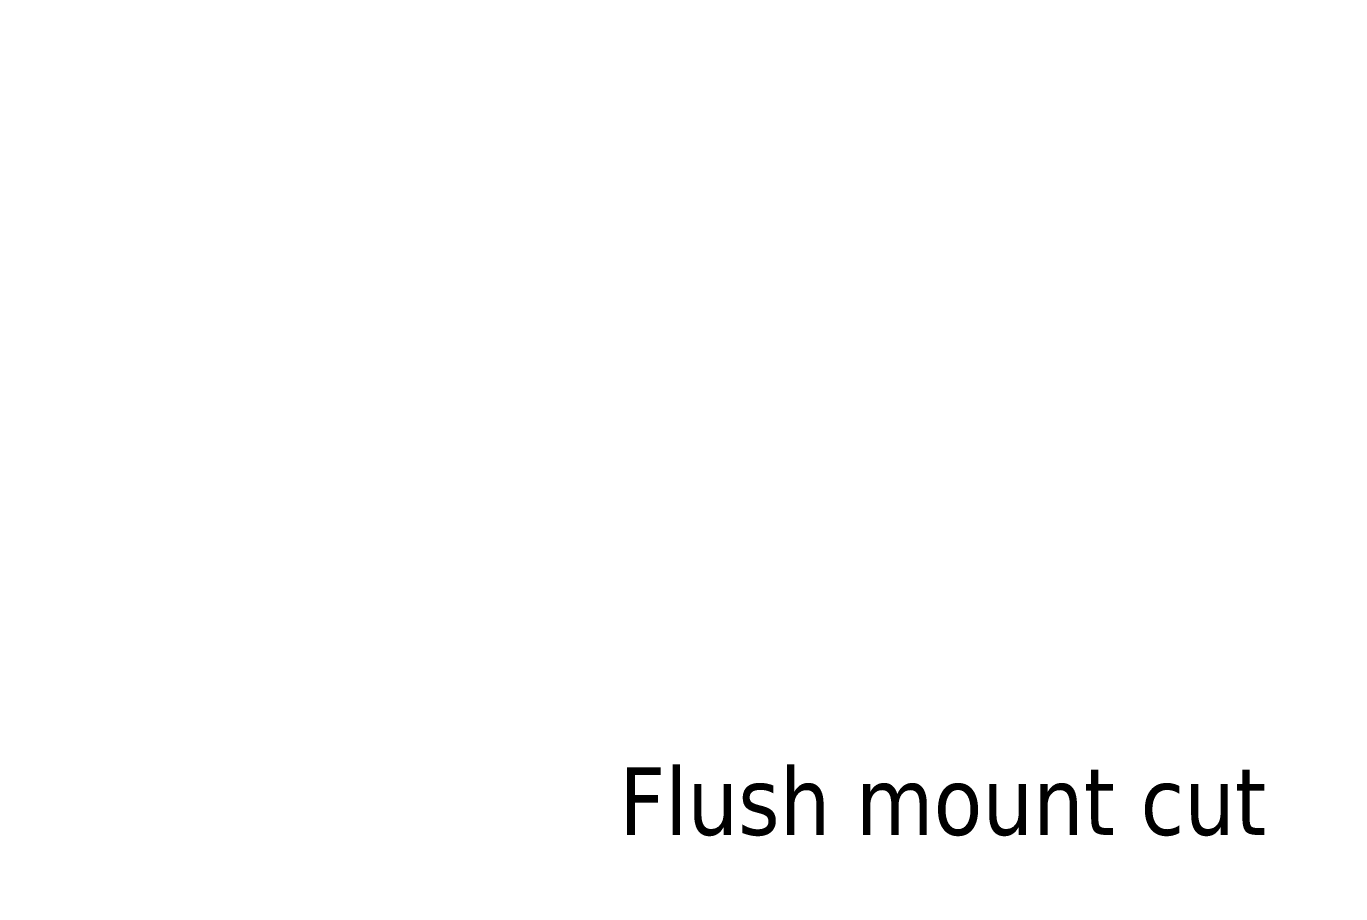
# Model space of a CAD drawing. Header units: millimetres. Extents: x 203 to 1207, y 243 to 948.
# Drawn here: x 742.2 to 805.2, y 466.1 to 507.7 of the extents above; entities that cross this region are included whole.
import ezdxf

# ---------------------------------------------------------------- set-up
doc = ezdxf.new("R2010")
doc.units = ezdxf.units.MM
doc.linetypes.add('ACAD_ISO02W100', pattern=[15, 12, -3])
for name, color, linetype, lineweight in [('尺寸標注', 1, 'Continuous', 30), ('文字', 3, 'Continuous', 30), ('細實線', 1, 'Continuous', 13), ('虚线', 2, 'ACAD_ISO02W100', 30)]:
    doc.layers.add(name, color=color, linetype=linetype, lineweight=lineweight)
doc.styles.add('DIM', font='txt.shx', dxfattribs={"width": 0.7, "bigfont": 'chineset.shx'})
doc.styles.get("Standard").update_dxf_attribs({"font": 'arial.ttf'})
doc.dimstyles.new('mm+in(开孔纸尺寸)', dxfattribs={"dimscale": 3, "dimtxt": 3.8, "dimasz": 2, "dimexe": 1.25, "dimexo": 0.625, "dimgap": 2, "dimtad": 1, "dimtxsty": 'DIM', "dimcen": 0, "dimclrd": 256, "dimclre": 256, "dimclrt": 3, "dimadec": 0, "dimazin": 0, "dimtfac": 1, "dimtmove": 0, "dimatfit": 1, "dimfxl": 1, "dimlwd": -1, "dimarcsym": 0})

# ---------------------------------------------------------------- blocks, each defined once
blk = doc.blocks.new('*D25')
at = {"layer": 'Defpoints', "color": 0}
for p in [(680.197, 787.495), (680.119, 420.795), (1068.456, 420.795)]:
    blk.add_point(p, dxfattribs=at)
at = {"layer": '尺寸標注', "lineweight": -2}
for p, q in [((682.072, 787.495), (1072.206, 787.495)), ((681.994, 420.795), (1072.206, 420.795))]:
    blk.add_line(p, q, dxfattribs=at)
at = {"layer": '尺寸標注'}
blk.add_line((1068.456, 781.495), (1068.456, 426.795), dxfattribs=at)
for points in [[(1069.456, 781.495), (1067.456, 781.495), (1068.456, 787.495)], [(1067.456, 426.795), (1069.456, 426.795), (1068.456, 420.795)]]:
    blk.add_solid(points, dxfattribs=at)
at = {"layer": '尺寸標注', "color": 3, "insert": (1055.806, 604.145), "char_height": 11.4, "attachment_point": 5, "rotation": 90, "style": 'DIM'}
blk.add_mtext('366,7mm [14 7/16"]', dxfattribs=at)
blk = doc.blocks.new('*D26')
at = {"layer": 'Defpoints', "color": 0}
for p in [(680.197, 781.145), (1018.529, 781.145), (680.197, 427.145)]:
    blk.add_point(p, dxfattribs=at)
at = {"layer": '尺寸標注', "lineweight": -2}
for p, q in [((682.072, 781.145), (1022.279, 781.145)), ((682.072, 427.145), (1022.279, 427.145))]:
    blk.add_line(p, q, dxfattribs=at)
at = {"layer": '尺寸標注'}
blk.add_line((1018.529, 433.145), (1018.529, 775.145), dxfattribs=at)
for points in [[(1019.529, 775.145), (1017.529, 775.145), (1018.529, 781.145)], [(1017.529, 433.145), (1019.529, 433.145), (1018.529, 427.145)]]:
    blk.add_solid(points, dxfattribs=at)
at = {"layer": '尺寸標注', "color": 3, "insert": (1006.829, 604.145), "char_height": 11.4, "attachment_point": 5, "rotation": 90, "style": 'DIM'}
blk.add_mtext('354mm [13 15/16"]', dxfattribs=at)
blk = doc.blocks.new('*D27')
at = {"layer": 'Defpoints', "color": 0}
for p in [(680.134, 774.795), (680.197, 433.495), (960.742, 433.495)]:
    blk.add_point(p, dxfattribs=at)
at = {"layer": '尺寸標注', "lineweight": -2}
for p, q in [((682.009, 774.795), (964.492, 774.795)), ((682.072, 433.495), (964.492, 433.495))]:
    blk.add_line(p, q, dxfattribs=at)
at = {"layer": '尺寸標注'}
blk.add_line((960.742, 768.795), (960.742, 439.495), dxfattribs=at)
for points in [[(961.742, 768.795), (959.742, 768.795), (960.742, 774.795)], [(959.742, 439.495), (961.742, 439.495), (960.742, 433.495)]]:
    blk.add_solid(points, dxfattribs=at)
at = {"layer": '尺寸標注', "color": 3, "insert": (948.092, 604.145), "char_height": 11.4, "attachment_point": 5, "rotation": 90, "style": 'DIM'}
blk.add_mtext('341,3mm [13 7/16"]', dxfattribs=at)

msp = doc.modelspace()

# ---------------------------------------------------------------- linework, layer by layer
msp.add_lwpolyline([(794.58, 783.869, 0.031702), (565.814, 783.869, 0.374009), (476.31, 695.471, 0.037922), (476.31, 512.82, 0.374009), (565.814, 424.422, 0.031702), (794.58, 424.422, 0.374009), (884.084, 512.82, 0.037922), (884.084, 695.471, 0.374009)], format="xyb", close=True)
at = {"layer": '文字'}
msp.add_lwpolyline([(793.776, 771.195, 0.031702), (566.618, 771.195, 0.374009), (488.974, 694.509, 0.037922), (488.974, 513.782, 0.374009), (566.618, 437.096, 0.031702), (793.776, 437.096, 0.374009), (871.42, 513.782, 0.037922), (871.42, 694.509, 0.374009)], format="xyb", close=True, dxfattribs=at)
at = {"layer": '虚线'}
msp.add_lwpolyline([(794.178, 777.532, 0.031702), (566.216, 777.532, 0.374009), (482.642, 694.99, 0.037922), (482.642, 513.301, 0.374009), (566.216, 430.759, 0.031702), (794.178, 430.759, 0.374009), (877.752, 513.301, 0.037922), (877.752, 694.99, 0.374009)], format="xyb", close=True, dxfattribs=at)

# ---------------------------------------------------------------- texts
at = {"layer": '細實線', "char_height": 3.24733, "attachment_point": 1}
for s, insert, width in [('{\\fTahoma|b0|i0|c0|p34; }', (770.797, 476.79), 50.54984), ('{\\fTahoma|b0|i0|c0|p34; }', (770.797, 472.279), 57.8144), ('{\\fTahoma|b0|i0|c0|p34;Flush mount cut}', (770.63, 472.179), 48.05913)]:
    msp.add_mtext(s, dxfattribs=dict(at, insert=insert, width=width))

# ---------------------------------------------------------------- dimensions: what is measured, and where the dimension line sits
at = {"layer": '尺寸標注'}
for base, p1, p2, picture, middle in [((1068.456, 420.795), (680.197, 787.495), (680.119, 420.795), '*D25', (1055.806, 604.145)), ((1018.529, 781.145), (680.197, 427.145), (680.197, 781.145), '*D26', (1006.829, 604.145)), ((960.742, 433.495), (680.134, 774.795), (680.197, 433.495), '*D27', (948.092, 604.145))]:
    dim = msp.add_linear_dim(base=base, p1=p1, p2=p2, angle=90, dimstyle='mm+in(开孔纸尺寸)', override={"dimpost": 'mm', "dimtofl": 0}, dxfattribs=at)
    dim.commit()
    dim.dimension.update_dxf_attribs({"geometry": picture, "text_midpoint": middle})

doc.saveas('drawing.dxf')
